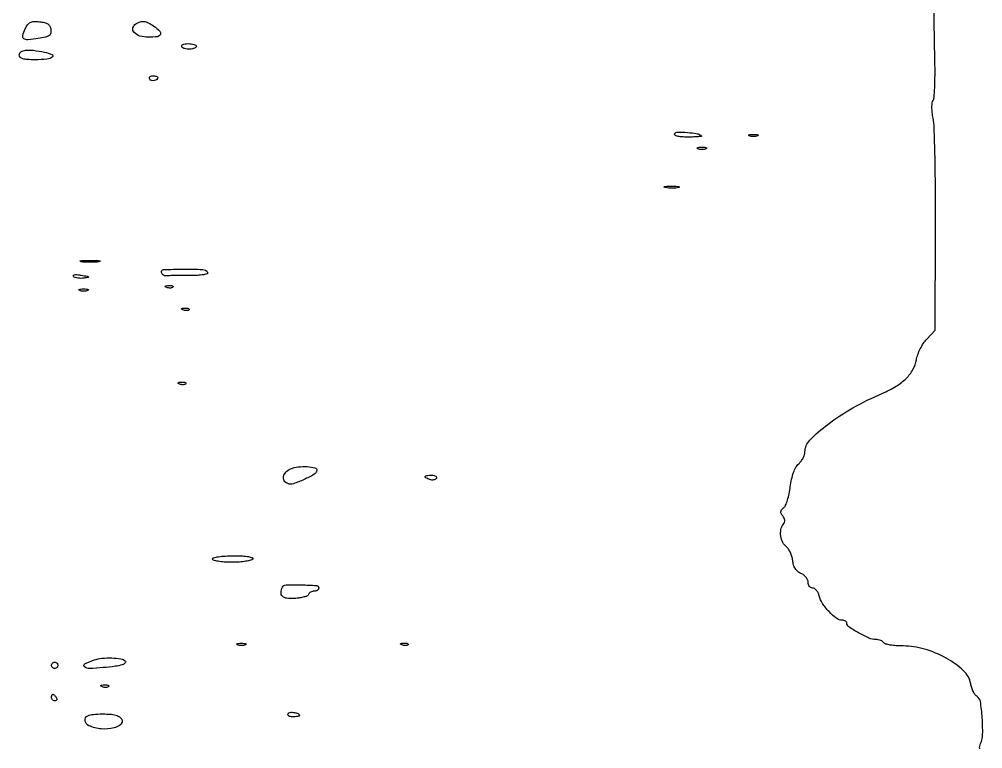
# Model space of a CAD drawing. Extents: x 0 to 1897, y 0 to 3427.
# Drawn here: x 1554 to 1853.2, y 2003.1 to 2229.6 of the extents above; entities that cross this region are included whole.
import ezdxf

# ---------------------------------------------------------------- set-up
doc = ezdxf.new("R2010")
doc.units = 0
doc.header["$MEASUREMENT"] = 0

msp = doc.modelspace()

# ---------------------------------------------------------------- linework, layer by layer
msp.add_lwpolyline([(1852.253455, 2003.10442, -0.061025), (1852.292994, 2003.907508, -0.059878), (1852.524941, 2004.682783, 0.09786), (1853.176464, 2007.663167, 0.023574), (1853.039235, 2012.740554, 0.018211), (1852.482853, 2017.751628, 0.230111), (1851.440633, 2019.277186, -0.112377), (1850.875724, 2019.79603, -0.03701), (1850.301938, 2020.775152, -0.034696), (1849.806584, 2021.991542, -0.032991), (1849.474304, 2023.285277, 0.161447), (1847.237502, 2027.325985, 0.059253), (1841.884976, 2031.201749, 0.055654), (1835.118359, 2034.039972, 0.071613), (1828.449813, 2035, -0.017463), (1826.362561, 2035.072921, -0.024173), (1824.502697, 2035.29375, -0.022202), (1823.028875, 2035.609291, -0.192816), (1822.5, 2036, 0.108973), (1822.127678, 2036.383459, 0.050742), (1821.510141, 2036.70625, 0.046906), (1820.764586, 2036.9259, 0.048228), (1819.998143, 2037, -0.104394), (1817.883891, 2037.446292, -0.024872), (1814.653449, 2039.070218, -0.019386), (1811.608233, 2040.955329, -0.249419), (1811, 2042.098776, 0.158611), (1810.888144, 2042.442514, 0.097026), (1810.572727, 2042.735265, 0.078845), (1810.101698, 2042.932936, 0.060065), (1809.545455, 2043, -0.164385), (1807.788464, 2043.593687, -0.040111), (1805.482052, 2045.665599, -0.041458), (1803.434612, 2048.219047, -0.086989), (1802.401797, 2050.53525, 0.050048), (1802.061989, 2051.478089, 0.059631), (1801.556121, 2052.27598, 0.069971), (1800.969743, 2052.818875, 0.152976), (1800.391592, 2053, -0.125861), (1799.860878, 2053.135743, -0.100776), (1799.40878, 2053.517844, -0.090037), (1799.104905, 2054.08941, -0.077418), (1799, 2054.762872, 0.109607), (1798.834163, 2055.510287, 0.062341), (1798.339062, 2056.297869, 0.0577), (1797.610402, 2057.004137, 0.060344), (1796.75, 2057.512872, -0.073248), (1795.760002, 2058.133097, -0.073562), (1794.992533, 2059.011619, -0.067712), (1794.466394, 2060.141049, -0.049299), (1794.187783, 2061.5, 0.043479), (1793.948546, 2062.739929, 0.03756), (1793.490524, 2063.984668, 0.039323), (1792.897564, 2065.054058, 0.083014), (1792.252565, 2065.745678, -0.11602), (1791.110496, 2067.143129, -0.078065), (1790.502095, 2069.121486, -0.07905), (1790.533228, 2071.164716, -0.125786), (1791.247387, 2072.75, 0.075575), (1791.613485, 2073.385478, 0.106448), (1791.717142, 2074.029037, 0.10004), (1791.547719, 2074.687561, 0.060446), (1791.110114, 2075.367321, -0.055161), (1790.635181, 2076.088263, -0.145281), (1790.52327, 2076.690403, -0.142256), (1790.757414, 2077.264259, -0.052061), (1791.376184, 2077.897242, 0.118594), (1791.960473, 2078.678756, 0.024694), (1792.562574, 2080.295399, 0.024633), (1793.088147, 2082.287997, 0.021087), (1793.447812, 2084.428596, -0.023144), (1793.857065, 2086.804504, -0.033627), (1794.453097, 2088.845816, -0.039219), (1795.196892, 2090.468849, -0.081963), (1796.059297, 2091.553663, 0.048323), (1796.801954, 2092.369199, 0.039791), (1797.429918, 2093.365167, 0.041369), (1797.86037, 2094.382377, 0.079574), (1798, 2095.254175, -0.196683), (1799.496754, 2098.911971, -0.03647), (1805.069627, 2103.81033, -0.034309), (1812.834695, 2108.893007, -0.025686), (1822, 2113.429601, 0.03349), (1826.293137, 2115.638594, 0.059169), (1829.436158, 2118.079756, 0.071574), (1831.510412, 2120.812128, 0.082916), (1832.601557, 2123.887288, -0.04587), (1833.035967, 2125.474257, -0.027679), (1833.821415, 2127.260802, -0.027578), (1834.807164, 2128.963851, -0.042823), (1835.854596, 2130.298421), (1838.466963, 2133.096842), (1838.564576, 2163.798421, 0.002637), (1838.539278, 2175.876406, 0.003596), (1838.380755, 2186.762793, 0.002378), (1838.138666, 2195.893344, 0.040896), (1837.801726, 2198.86215, -0.021422), (1837.53327, 2200.615632, -0.025926), (1837.438057, 2202.277161, -0.025966), (1837.502201, 2203.655088, -0.133843), (1837.772014, 2204.36215, 0.140074), (1838.092339, 2205.233434, 0.006551), (1838.285141, 2208.397006, 0.010393), (1838.387855, 2212.202953, 0.007242), (1838.352242, 2216.5, -0.001301), (1838.228815, 2222.618777, -0.000279), (1838.04835, 2233.228125, -0.000292)], format="xyb")
for points in [[(1563.801719, 2226.386078, -0.090823), (1563.757514, 2225.264057, -0.184152), (1563.277036, 2224.538237, -0.099271), (1562.180559, 2224.043404, -0.016869), (1559.918217, 2223.602913, -0.015994), (1556.653451, 2223.187443, -0.182561), (1555.422719, 2223.523494, -0.311086), (1555.090581, 2224.462711, -0.041084), (1555.844745, 2226.558596, -0.046944), (1556.595682, 2227.86605, -0.121421), (1557.411974, 2228.573333, -0.1089), (1558.521341, 2228.862954, -0.033661), (1560.257185, 2228.812823, -0.033682), (1561.827623, 2228.553731, -0.092638), (1562.850579, 2228.102301, -0.12262), (1563.474601, 2227.399974, -0.085366)], [(1595.777494, 2227.443296, -0.040862), (1597.635162, 2225.901673, -0.322568), (1597.816285, 2224.861297, -0.25472), (1596.843409, 2224.166356, -0.030369), (1594.106989, 2224, -0.069758), (1591.471323, 2224.369517, -0.135725), (1589.672284, 2225.46852, -0.250238), (1589.29862, 2226.860782, -0.196779), (1590.21613, 2228.154738, -0.062689), (1591.554738, 2228.785255, -0.111008), (1592.763944, 2228.899105, -0.090025), (1594.075953, 2228.483455, -0.031171)], [(1609, 2221.212804, -0.328791), (1608.5127, 2220.551866, -0.066929), (1606.988093, 2220.295632, -0.06169), (1605.335079, 2220.445427, -0.203654), (1604.460673, 2221.063632, -0.283643), (1604.460387, 2221.417569, -0.145298), (1604.803672, 2221.724942, -0.075356), (1605.499758, 2221.933615, -0.035221), (1606.440983, 2222, -0.029137), (1607.42143, 2221.942817, -0.04551), (1608.248289, 2221.768761, -0.057246), (1608.825754, 2221.515854, -0.266994)], [(1561.858769, 2219.378246, -0.055363), (1564.144521, 2218.651074, -0.559063), (1564.251924, 2217.846013, -0.149406), (1562.582501, 2217.165141, -0.022663), (1558.940983, 2217, -0.014336), (1556.514377, 2217.06959, -0.05942), (1555.073497, 2217.325896, -0.123251), (1554.292452, 2217.794085, -0.198945), (1554, 2218.5, -0.263162), (1554.535124, 2219.446309, -0.107965), (1555.981569, 2219.935925, -0.057378), (1558.402218, 2219.927844, -0.019859)], [(1597, 2211.559017, -0.211827), (1596.716404, 2210.919648, -0.127879), (1595.969093, 2210.529206, -0.122608), (1595.101938, 2210.54388, -0.191362), (1594.510081, 2210.983688, -0.136093), (1594.397824, 2211.36964, -0.190788), (1594.524436, 2211.701458, -0.140899), (1594.890269, 2211.925389, -0.067432), (1595.440983, 2212, -0.026751), (1596.038367, 2211.968016, -0.042195), (1596.542039, 2211.870461, -0.051652), (1596.89701, 2211.729146, -0.279105)], [(1765.916667, 2193.36734, -0.643396), (1765.872581, 2193.222365, -0.011778), (1764.822768, 2193.107906, -0.013957), (1763.391858, 2193.026068, -0.007305), (1761.60765, 2193, -0.015621), (1759.631717, 2193.061749, -0.046147), (1758.291087, 2193.270827, -0.100264), (1757.599259, 2193.602289, -0.387206), (1757.518964, 2194.030684, -0.260191), (1758.456712, 2194.552919, -0.019468), (1761.483208, 2194.432107, -0.023574), (1764.493836, 2194.050851, -0.138236)], [(1783.25, 2193.337719, -0.057986), (1782.679992, 2193.181385, -0.037979), (1782, 2193.12966, -0.037979), (1781.320008, 2193.181385, -0.057986), (1780.75, 2193.337719, -0.174857), (1780.540618, 2193.525001, -0.447206), (1780.601562, 2193.693942, -0.078554), (1781.10856, 2193.810911, -0.017491), (1782, 2193.842105, -0.017491), (1782.89144, 2193.810911, -0.078554), (1783.398438, 2193.693942, -0.447206), (1783.459382, 2193.525001, -0.174857)], [(1767.25, 2189.337719, -0.057986), (1766.679992, 2189.181385, -0.037979), (1766, 2189.12966, -0.037979), (1765.320008, 2189.181385, -0.057986), (1764.75, 2189.337719, -0.174857), (1764.540618, 2189.525001, -0.447206), (1764.601562, 2189.693942, -0.078554), (1765.10856, 2189.810911, -0.017491), (1766, 2189.842105, -0.017491), (1766.89144, 2189.810911, -0.078554), (1767.398438, 2189.693942, -0.447206), (1767.459382, 2189.525001, -0.174857)], [(1758.761659, 2177.31292, -0.041951), (1757.934218, 2177.169017, -0.020826), (1756.869594, 2177.119272, -0.020511), (1755.754739, 2177.159391, -0.028254), (1754.761659, 2177.292739, -0.082665), (1754.319562, 2177.45659, -0.67161), (1754.339362, 2177.605813, -0.053901), (1755.071102, 2177.715166, -0.008901), (1756.5, 2177.747817, -0.009782), (1757.938425, 2177.726931, -0.038992), (1758.814362, 2177.62839, -0.417468), (1758.916221, 2177.476221, -0.285845)], [(1578.75, 2154.283746, -0.023547), (1577.497782, 2154.153981, -0.014044), (1576, 2154.111902, -0.014044), (1574.502218, 2154.153981, -0.023547), (1573.25, 2154.283746, -0.124239), (1572.887591, 2154.435926, -0.664672), (1572.923437, 2154.577962, -0.03126), (1574.02938, 2154.675363, -0.006336), (1576, 2154.700336, -0.006336), (1577.97062, 2154.675363, -0.03126), (1579.076563, 2154.577962, -0.664672), (1579.112409, 2154.435926, -0.124239)], [(1612.5, 2151, -0.469367), (1612.35792, 2150.577089, -0.050604), (1611.219282, 2150.264559, -0.030582), (1609.29829, 2150.060917, -0.011118), (1606.559017, 2150, 0.001062), (1603.993445, 2149.994549, 0.001512), (1601.713742, 2149.977969, 0.000836), (1599.786884, 2149.954908, 0.022364), (1599.275, 2149.925, -0.136666), (1598.971058, 2149.976726, -0.076449), (1598.657708, 2150.187813, -0.06671), (1598.382717, 2150.519541, -0.059365), (1598.191667, 2150.925, -0.495908), (1598.814458, 2151.837315, -0.011458), (1604.848961, 2152.007277, -0.011856), (1610.972875, 2151.894157, -0.248706)], [(1574.134665, 2149.202755, -0.039733), (1573.161929, 2149.128094, -0.040388), (1572.195048, 2149.209069, -0.043618), (1571.370767, 2149.420833, -0.112154), (1570.853246, 2149.746754, -0.318785), (1570.800895, 2150.055065, -0.246244), (1571.082665, 2150.264379, -0.063014), (1571.9135, 2150.28945, -0.01715), (1573.218582, 2150.118838, -0.003467), (1575.115594, 2149.790816, -0.152988), (1575.468599, 2149.60624, -0.599836), (1575.414946, 2149.429798, -0.009743)], [(1575.25, 2145.337719, -0.057986), (1574.679992, 2145.181385, -0.037979), (1574, 2145.12966, -0.037979), (1573.320008, 2145.181385, -0.057986), (1572.75, 2145.337719, -0.174857), (1572.540618, 2145.525001, -0.447206), (1572.601562, 2145.693942, -0.078554), (1573.10856, 2145.810911, -0.017491), (1574, 2145.842105, -0.017491), (1574.89144, 2145.810911, -0.078554), (1575.398438, 2145.693942, -0.447206), (1575.459382, 2145.525001, -0.174857)], [(1601.729167, 2146.395833, -0.126455), (1601.402231, 2146.202593, -0.060344), (1600.916927, 2146.123424, -0.05415), (1600.359369, 2146.160852, -0.051402), (1599.8125, 2146.316886, -0.054073), (1599.395823, 2146.538436, -0.470617), (1599.37858, 2146.720685, -0.168741), (1599.670344, 2146.862007, -0.018894), (1600.416667, 2146.921053, -0.028489), (1601.112848, 2146.910055, -0.077125), (1601.592839, 2146.799335, -0.208169), (1601.77538, 2146.614691, -0.296942)], [(1606.729167, 2139.395833, -0.126455), (1606.402231, 2139.202593, -0.060344), (1605.916927, 2139.123424, -0.05415), (1605.359369, 2139.160852, -0.051402), (1604.8125, 2139.316886, -0.054073), (1604.395823, 2139.538436, -0.470617), (1604.37858, 2139.720685, -0.168741), (1604.670344, 2139.862007, -0.018894), (1605.416667, 2139.921053, -0.028489), (1606.112848, 2139.910055, -0.077125), (1606.592839, 2139.799335, -0.208169), (1606.77538, 2139.614691, -0.296942)], [(1605.729167, 2116.395833, -0.126455), (1605.402231, 2116.202593, -0.060344), (1604.916927, 2116.123424, -0.05415), (1604.359369, 2116.160852, -0.051402), (1603.8125, 2116.316886, -0.054073), (1603.395823, 2116.538436, -0.470617), (1603.37858, 2116.720685, -0.168741), (1603.670344, 2116.862007, -0.018894), (1604.416667, 2116.921053, -0.028489), (1605.112848, 2116.910055, -0.077125), (1605.592839, 2116.799335, -0.208169), (1605.77538, 2116.614691, -0.296942)], [(1646.388689, 2089.5, -0.238997), (1645.601176, 2088.298121, -0.023718), (1642.439668, 2086.67572, -0.025775), (1639.121481, 2085.368961, -0.17424), (1637.384017, 2085.406133, -0.166505), (1636.313616, 2086.301135, -0.184824), (1636.07476, 2087.622002, -0.146881), (1636.790437, 2089.002407, -0.102774), (1638.25, 2089.992377, -0.068809), (1640.607935, 2090.603907, -0.044224), (1643.436872, 2090.683041, -0.045104), (1645.81443, 2090.322319, -0.376669)], [(1683.526992, 2087.043674, -0.126981), (1683.190464, 2086.720854, -0.081026), (1682.678351, 2086.533742, -0.072258), (1682.073335, 2086.506898, -0.066719), (1681.467975, 2086.650663, -0.027681), (1680.230543, 2087.205874, -0.395517), (1680.082867, 2087.622791, -0.275668), (1680.523001, 2087.936989, -0.020503), (1682.059017, 2088, -0.045552), (1682.806756, 2087.931736, -0.099152), (1683.339579, 2087.719079, -0.177225), (1683.57458, 2087.405148, -0.214542)], [(1626.5, 2062, -0.199798), (1625.954377, 2061.608148, -0.019282), (1624.31835, 2061.29375, -0.022144), (1622.261755, 2061.072819, -0.015685), (1619.940983, 2061, -0.015621), (1617.650657, 2061.071572, -0.026076), (1615.735246, 2061.292081, -0.024323), (1614.301865, 2061.60569, -0.338832), (1614, 2062, -0.345981), (1614.315314, 2062.401135, -0.021789), (1615.889754, 2062.711885, -0.024127), (1617.996435, 2062.929756, -0.013703), (1620.559017, 2063, -0.011118), (1623.29829, 2062.939083, -0.030582), (1625.219282, 2062.735441, -0.050604), (1626.35792, 2062.422911, -0.469367)], [(1647, 2053, -0.140362), (1646.890798, 2052.618662, -0.099913), (1646.583854, 2052.29375, -0.085122), (1646.1248, 2052.074923, -0.068857), (1645.583333, 2052, 0.065697), (1645.016811, 2051.925239, 0.064357), (1644.4848, 2051.705962, 0.069827), (1644.066151, 2051.381773, 0.113155), (1643.833007, 2050.999021, -0.211602), (1643.465384, 2050.595436, -0.033165), (1642.429557, 2050.218929, -0.032007), (1641.070798, 2049.917452, -0.022952), (1639.52385, 2049.749021, -0.04435), (1637.11112, 2049.811971, -0.159433), (1635.729851, 2050.447006, -0.230498), (1635.282585, 2051.598186, -0.095274), (1635.744151, 2053.25, -0.276658), (1636.865159, 2053.966203, -0.012731), (1641.5844, 2053.981553, -0.012022), (1646.288036, 2053.763855, -0.393772)], [(1624.25, 2035.337719, -0.057986), (1623.679992, 2035.181385, -0.037979), (1623, 2035.12966, -0.037979), (1622.320008, 2035.181385, -0.057986), (1621.75, 2035.337719, -0.174857), (1621.540618, 2035.525001, -0.447206), (1621.601562, 2035.693942, -0.078554), (1622.10856, 2035.810911, -0.017491), (1623, 2035.842105, -0.017491), (1623.89144, 2035.810911, -0.078554), (1624.398438, 2035.693942, -0.447206), (1624.459382, 2035.525001, -0.174857)], [(1674.729167, 2035.395833, -0.126455), (1674.402231, 2035.202593, -0.060344), (1673.916927, 2035.123424, -0.05415), (1673.359369, 2035.160852, -0.051402), (1672.8125, 2035.316886, -0.054073), (1672.395823, 2035.538436, -0.470617), (1672.37858, 2035.720685, -0.168741), (1672.670344, 2035.862007, -0.018894), (1673.416667, 2035.921053, -0.028489), (1674.112848, 2035.910055, -0.077125), (1674.592839, 2035.799335, -0.208169), (1674.77538, 2035.614691, -0.296942)], [(1566, 2029, -0.099038), (1565.923658, 2028.618362, -0.097945), (1565.70625, 2028.29375, -0.097945), (1565.381638, 2028.076342, -0.099038), (1565, 2028, -0.099038), (1564.618362, 2028.076342, -0.097945), (1564.29375, 2028.29375, -0.097945), (1564.076342, 2028.618362, -0.099038), (1564, 2029, -0.099038), (1564.076342, 2029.381638, -0.097945), (1564.29375, 2029.70625, -0.097945), (1564.618362, 2029.923658, -0.099038), (1565, 2030, -0.099038), (1565.381638, 2029.923658, -0.097945), (1565.70625, 2029.70625, -0.097945), (1565.923658, 2029.381638, -0.099038)], [(1586.916667, 2030.383184, -0.42401), (1586.932752, 2029.744298, -0.12429), (1585.996326, 2029.174553, -0.041735), (1583.770684, 2028.686529, -0.010502), (1580.079003, 2028.273447, -0.016607), (1575.796823, 2028.028164, -0.183288), (1574.205047, 2028.588631, -0.542197), (1574.314567, 2029.467555, -0.033429), (1577.25, 2030.661601, -0.055955), (1579.687865, 2031.175357, -0.031185), (1582.724493, 2031.277295, -0.028344), (1585.540033, 2031.036076, -0.151499)], [(1581.729167, 2022.395833, -0.126455), (1581.402231, 2022.202593, -0.060344), (1580.916927, 2022.123424, -0.05415), (1580.359369, 2022.160852, -0.051402), (1579.8125, 2022.316886, -0.054073), (1579.395823, 2022.538436, -0.470617), (1579.37858, 2022.720685, -0.168741), (1579.670344, 2022.862007, -0.018894), (1580.416667, 2022.921053, -0.028489), (1581.112848, 2022.910055, -0.077125), (1581.592839, 2022.799335, -0.208169), (1581.77538, 2022.614691, -0.296942)], [(1565.5, 2019, -0.082592), (1565.656512, 2018.6179, -0.161196), (1565.6254, 2018.29375, -0.182303), (1565.413961, 2018.078288, -0.108972), (1565.059017, 2018, -0.093332), (1564.654762, 2018.076123, -0.09642), (1564.311086, 2018.29375, -0.099167), (1564.081062, 2018.618444, -0.105053), (1564, 2019, -0.042167), (1564.032345, 2019.382849, -0.061769), (1564.129539, 2019.70625, -0.081139), (1564.272352, 2019.92554, -0.210953), (1564.440983, 2020, -0.151918), (1564.65171, 2019.934461, -0.038439), (1564.933975, 2019.70625, -0.035638), (1565.231006, 2019.382774, -0.029505)], [(1584.418213, 2013.393011, -0.123636), (1585.64695, 2012.529769, -0.245534), (1585.911876, 2011.402358, -0.188962), (1585.120306, 2010.303509, -0.08196), (1583.440123, 2009.574328, -0.083186), (1579.44627, 2009.254476, -0.086378), (1575.622143, 2010.265233, -0.249767), (1574.413555, 2011.853243, -0.350449), (1575.25, 2013.337719, -0.072991), (1577.021857, 2013.7672, -0.021516), (1579.820684, 2013.904608, -0.021575), (1582.623947, 2013.800525, -0.07166)], [(1641, 2013.393011, -0.327354), (1640.887487, 2013.239576, -0.029196), (1640.395164, 2013.115447, -0.029198), (1639.730252, 2013.028365, -0.017964), (1638.940983, 2013, -0.045552), (1638.193244, 2013.068264, -0.099152), (1637.660421, 2013.280921, -0.177225), (1637.42542, 2013.594852, -0.214542), (1637.473008, 2013.956326, -0.231296), (1638.155087, 2014.386452, -0.0667), (1639.436609, 2014.354182, -0.069655), (1640.618601, 2013.991831, -0.291414)]]:
    msp.add_lwpolyline(points, format="xyb", close=True)

doc.saveas('drawing.dxf')
